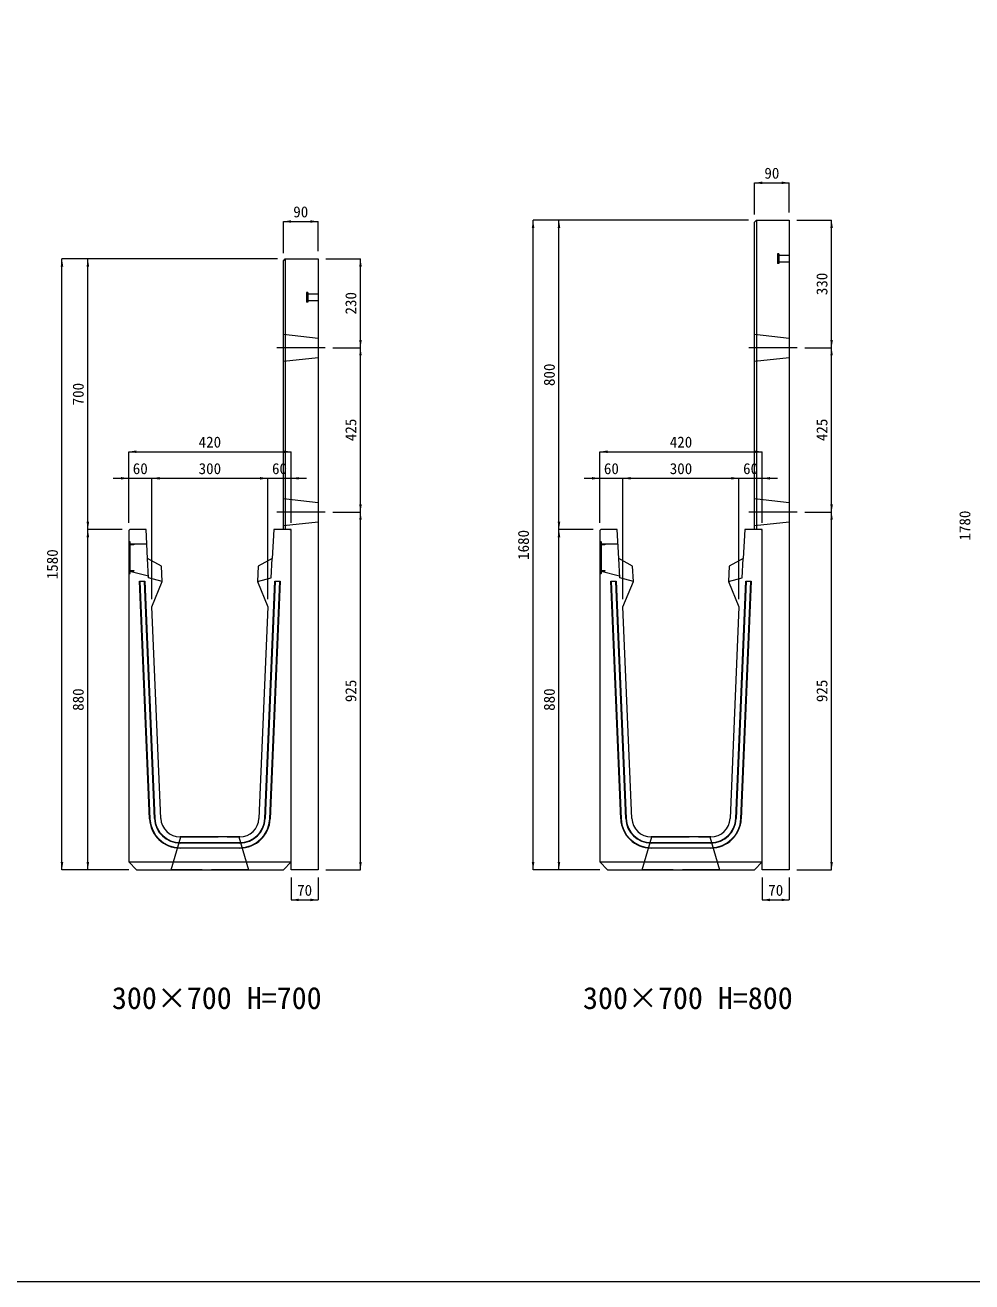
# Model space of a CAD drawing. Units: millimetres at full size; some dimension numbers follow another scale. Extents: x -7442 to 51876, y 9625 to 40052.
# Drawn here: x 11659 to 14107, y 22762 to 26012 of the extents above; entities that cross this region are included whole.
import ezdxf
from ezdxf.enums import TextEntityAlignment as Align

# ---------------------------------------------------------------- set-up
doc = ezdxf.new("R2010")
doc.units = ezdxf.units.MM
doc.header["$LTSCALE"] = 16
for name, pattern in [('DASHED', [7.5, 6, -1.5]), ('USER1', [13.5, 7.5, -6]), ('USER2', [285.75, 190.5, -31.75, 31.75, -31.75])]:
    doc.linetypes.add(name, pattern=pattern)
doc.layers.add('0_2', color=7, linetype='Continuous')
for name, color, linetype, lineweight in [('HOLE', 7, 'DASHED', 9), ('KIJUN', 5, 'Continuous', 9), ('WWAY', 5, 'Continuous', 9), ('寸法線', 7, 'Continuous', 9), ('本体', 2, 'Continuous', 13), ('補助線', 8, 'Continuous', 9), ('ｲﾝｻｰﾄ', 3, 'USER1', 9)]:
    doc.layers.add(name, color=color, linetype=linetype, lineweight=lineweight)
doc.styles.add('ＭＳ ゴシック', font='')
doc.styles.get('ＭＳ ゴシック').set_extended_font_data('MS Gothic')

# ---------------------------------------------------------------- blocks, each defined once
blk = doc.blocks.new('filled_arrow')
at = {"color": 0, "linetype": 'Continuous', "lineweight": -2}
blk.add_solid([(7.5, 1.25), (0, 0), (7.5, -1.25)], dxfattribs=at)

msp = doc.modelspace()

# ---------------------------------------------------------------- linework, layer by layer
at = {"layer": 'HOLE'}
for points in [[(12061.69, 23912.89), (12211.69, 23912.89), (12236.69, 23827.89), (12036.69, 23827.89)], [(13280, 23912.89), (13430, 23912.89), (13455, 23827.89), (13255, 23827.89)]]:
    msp.add_lwpolyline(points, close=True, dxfattribs=at)
at = {"layer": 'KIJUN'}
for p, q in [((11955.93, 24572.89), (11954.89, 24573.89)), ((11967.94, 24572.89), (11968.9, 24573.89)), ((11968.9, 24573.89), (11994.69, 23960.16)), ((12305.43, 24572.89), (12279.68, 23960.12)), ((12305.43, 24572.89), (12304.47, 24573.89)), ((12317.44, 24572.89), (12318.48, 24573.89)), ((13174.24, 24572.89), (13173.2, 24573.89)), ((13186.25, 24572.89), (13187.21, 24573.89)), ((13187.21, 24573.89), (13213, 23960.16)), ((13523.74, 24572.89), (13498, 23960.12)), ((13523.74, 24572.89), (13522.78, 24573.89)), ((13535.75, 24572.89), (13536.8, 24573.89)), ((12059.63, 23897.89), (12213.74, 23897.89)), ((12213.74, 23896.89), (12059.63, 23896.89)), ((13277.94, 23897.89), (13432.05, 23897.89)), ((13432.05, 23896.89), (13277.94, 23896.89)), ((12059.63, 23884.89), (12213.74, 23884.89)), ((12213.74, 23883.89), (12059.63, 23883.89)), ((13277.94, 23884.89), (13432.05, 23884.89)), ((13432.05, 23883.89), (13277.94, 23883.89))]:
    msp.add_line(p, q, dxfattribs=at)
at = {"layer": 'KIJUN', "color": 7, "lineweight": 13}
for p, q in [((12213.74, 23912.89), (12059.63, 23912.89)), ((13432.05, 23912.89), (13277.94, 23912.89))]:
    msp.add_line(p, q, dxfattribs=at)
at = {"layer": 'KIJUN', "color": 7}
for p, q in [((11926.69, 23847.89), (12346.69, 23847.89)), ((13145, 23847.89), (13565, 23847.89))]:
    msp.add_line(p, q, dxfattribs=at)
at = {"layer": 'KIJUN', "color": 7, "lineweight": 13}
for points in [[(12009.67, 23960.79), (11986.69, 24507.89), (12013.69, 24572.89), (12011.69, 24612.89), (11975.69, 24632.89), (11971.69, 24707.89), (11929.69, 24707.89), (11926.69, 24704.89), (11926.69, 23847.89), (11946.69, 23827.89), (12326.69, 23827.89), (12346.69, 23847.89), (12346.69, 24704.89), (12343.69, 24707.89), (12301.69, 24707.89), (12297.69, 24632.89), (12261.69, 24612.89), (12259.69, 24572.89), (12286.69, 24507.89), (12263.7, 23960.79)], [(13227.98, 23960.79), (13205, 24507.89), (13232, 24572.89), (13230, 24612.89), (13194, 24632.89), (13190, 24707.89), (13148, 24707.89), (13145, 24704.89), (13145, 23847.89), (13165, 23827.89), (13545, 23827.89), (13565, 23847.89), (13565, 24704.89), (13562, 24707.89), (13520, 24707.89), (13516, 24632.89), (13480, 24612.89), (13478, 24572.89), (13505, 24507.89), (13482.01, 23960.79)]]:
    msp.add_lwpolyline(points, dxfattribs=at)
at = {"layer": 'KIJUN', "color": 7, "linetype": 'DASHED', "lineweight": 13}
for points in [[(12013.69, 24572.89), (11978.35, 24582.89), (11975.69, 24632.89)], [(12259.69, 24572.89), (12295.02, 24582.89), (12297.69, 24632.89)], [(13232, 24572.89), (13196.66, 24582.89), (13194, 24632.89)], [(13478, 24572.89), (13513.33, 24582.89), (13516, 24632.89)]]:
    msp.add_lwpolyline(points, dxfattribs=at)
at = {"layer": 'KIJUN'}
for points in [[(11980.7, 23959.58), (11954.89, 24573.89), (11968.9, 24573.89)], [(11993.69, 23960.12), (11967.94, 24572.89), (11955.93, 24572.89), (11981.7, 23959.62)], [(12278.68, 23960.16), (12304.47, 24573.89), (12318.48, 24573.89), (12292.67, 23959.58)], [(12291.67, 23959.62), (12317.44, 24572.89), (12305.43, 24572.89)], [(13199.01, 23959.58), (13173.2, 24573.89), (13187.21, 24573.89)], [(13212, 23960.12), (13186.25, 24572.89), (13174.24, 24572.89), (13200.01, 23959.62)], [(13497, 23960.16), (13522.78, 24573.89), (13536.8, 24573.89), (13510.98, 23959.58)], [(13509.99, 23959.62), (13535.75, 24572.89), (13523.74, 24572.89)]]:
    msp.add_lwpolyline(points, dxfattribs=at)
for centre, radius, start, end in [((12059.63, 23962.89), 79, 182.40597, 270), ((12059.63, 23962.89), 78, 182.40597, 270), ((12059.63, 23962.89), 66, 182.40597, 270), ((12059.63, 23962.89), 65, 182.40597, 270), ((12213.74, 23962.89), 65, 270, 357.59403), ((12213.74, 23962.89), 66, 270, 357.59403), ((12213.74, 23962.89), 78, 270, 357.59403), ((12213.74, 23962.89), 79, 270, 357.59403), ((13277.94, 23962.89), 79, 182.40597, 270), ((13277.94, 23962.89), 78, 182.40597, 270), ((13277.94, 23962.89), 66, 182.40597, 270), ((13277.94, 23962.89), 65, 182.40597, 270), ((13432.05, 23962.89), 65, 270, 357.59403), ((13432.05, 23962.89), 66, 270, 357.59403), ((13432.05, 23962.89), 78, 270, 357.59403), ((13432.05, 23962.89), 79, 270, 357.59403)]:
    msp.add_arc(centre, radius, start, end, dxfattribs=at)
at = {"layer": 'KIJUN', "color": 7, "lineweight": 13}
for centre, start, end in [((12059.63, 23962.89), 182.40597, 270), ((12213.74, 23962.89), 270, 357.59403), ((13277.94, 23962.89), 182.40597, 270), ((13432.05, 23962.89), 270, 357.59403)]:
    msp.add_arc(centre, 50, start, end, dxfattribs=at)
at = {"layer": 'WWAY', "color": 7, "linetype": 'DASHED', "lineweight": 13}
for points in [[(11926.69, 24677.89), (11929.89, 24675.89), (11929.89, 24593.89), (11926.69, 24591.89)], [(11973.71, 24669.89), (11929.89, 24669.89), (11929.89, 24675.89), (11926.69, 24677.89)], [(13145, 24677.89), (13148.2, 24675.89), (13148.2, 24593.89), (13145, 24591.89)], [(13192.02, 24669.89), (13148.2, 24669.89), (13148.2, 24675.89), (13145, 24677.89)], [(11926.69, 24591.89), (11929.89, 24593.89), (11929.89, 24599.89), (11978.09, 24587.89)], [(13145, 24591.89), (13148.2, 24593.89), (13148.2, 24599.89), (13196.4, 24587.89)]]:
    msp.add_lwpolyline(points, dxfattribs=at)
at = {"layer": 'WWAY'}
for points in [[(11927.89, 24674.89), (11929.89, 24674.89), (11929.89, 24594.89), (11927.89, 24594.89)], [(11929.89, 24669.89), (11939.89, 24669.89), (11939.89, 24667.89), (11929.89, 24667.89)], [(13146.2, 24674.89), (13148.2, 24674.89), (13148.2, 24594.89), (13146.2, 24594.89)], [(13148.2, 24669.89), (13158.2, 24669.89), (13158.2, 24667.89), (13148.2, 24667.89)], [(11929.89, 24601.89), (11939.89, 24601.89), (11939.89, 24599.89), (11929.89, 24599.89)], [(13148.2, 24601.89), (13158.2, 24601.89), (13158.2, 24599.89), (13148.2, 24599.89)]]:
    msp.add_lwpolyline(points, close=True, dxfattribs=at)
at = {"layer": '寸法線'}
for p, q in [((13545, 25604.33), (13635, 25604.33)), ((13545, 25522.89), (13545, 25604.33)), ((13635, 25527.89), (13635, 25604.33)), ((12326.69, 25504.33), (12416.69, 25504.33)), ((12326.69, 25422.89), (12326.69, 25504.33)), ((12416.69, 25427.89), (12416.69, 25504.33)), ((12972.53, 23827.89), (12972.53, 25507.89)), ((13530, 25507.89), (12972.53, 25507.89)), ((13039.42, 24707.89), (13039.42, 25507.89)), ((13530, 25507.89), (13039.42, 25507.89)), ((13655, 25507.89), (13744.43, 25507.89)), ((13744.43, 25177.89), (13744.43, 25507.89)), ((11754.21, 23827.89), (11754.21, 25407.89)), ((12311.69, 25407.89), (11754.21, 25407.89)), ((11821.1, 24707.89), (11821.1, 25407.89)), ((12311.69, 25407.89), (11821.1, 25407.89)), ((12436.69, 25407.89), (12526.12, 25407.89)), ((12526.12, 25177.89), (12526.12, 25407.89)), ((12454.57, 25177.89), (12526.12, 25177.89)), ((12454.57, 25177.89), (12526.12, 25177.89)), ((12526.12, 24752.89), (12526.12, 25177.89)), ((13675.44, 25177.89), (13744.43, 25177.89)), ((13675.44, 25177.89), (13744.43, 25177.89)), ((13744.43, 24752.89), (13744.43, 25177.89)), ((11926.69, 24908.9), (12346.69, 24908.9)), ((11926.69, 24724.89), (11926.69, 24908.9)), ((12346.69, 24724.89), (12346.69, 24908.9)), ((13145, 24908.9), (13565, 24908.9)), ((13145, 24724.89), (13145, 24908.9)), ((13565, 24724.89), (13565, 24908.9)), ((11886.69, 24840.22), (12026.69, 24840.22)), ((11926.69, 24724.89), (11926.69, 24840.22)), ((11986.69, 24840.22), (12286.69, 24840.22)), ((11986.69, 24527.89), (11986.69, 24840.22)), ((11986.69, 24527.89), (11986.69, 24840.22)), ((12246.69, 24840.22), (12386.69, 24840.22)), ((12286.69, 24527.89), (12286.69, 24840.22)), ((12286.69, 24527.89), (12286.69, 24840.22)), ((12346.69, 24724.89), (12346.69, 24840.22)), ((13105, 24840.22), (13245, 24840.22)), ((13145, 24724.89), (13145, 24840.22)), ((13205, 24840.22), (13505, 24840.22)), ((13205, 24527.89), (13205, 24840.22)), ((13205, 24527.89), (13205, 24840.22)), ((13465, 24840.22), (13605, 24840.22)), ((13505, 24527.89), (13505, 24840.22)), ((13505, 24527.89), (13505, 24840.22)), ((13565, 24724.89), (13565, 24840.22)), ((12454.57, 24752.89), (12526.12, 24752.89)), ((12454.57, 24752.89), (12526.12, 24752.89)), ((12526.12, 23827.89), (12526.12, 24752.89)), ((13675.44, 24752.89), (13744.43, 24752.89)), ((13675.44, 24752.89), (13744.43, 24752.89)), ((13744.43, 23827.89), (13744.43, 24752.89)), ((11821.1, 23827.89), (11821.1, 24707.89)), ((11909.69, 24707.89), (11821.1, 24707.89)), ((11909.69, 24707.89), (11821.1, 24707.89)), ((13039.42, 23827.89), (13039.42, 24707.89)), ((13128, 24707.89), (13039.42, 24707.89)), ((13128, 24707.89), (13039.42, 24707.89)), ((11926.69, 23827.89), (11754.21, 23827.89)), ((11926.69, 23827.89), (11821.1, 23827.89)), ((12436.69, 23827.89), (12526.12, 23827.89)), ((13145, 23827.89), (12972.53, 23827.89)), ((13145, 23827.89), (13039.42, 23827.89)), ((13655, 23827.89), (13744.43, 23827.89)), ((12346.69, 23807.89), (12346.69, 23749.77)), ((12416.69, 23807.89), (12416.69, 23749.77)), ((13565, 23807.89), (13565, 23749.77)), ((13635, 23807.89), (13635, 23749.77)), ((12346.69, 23749.77), (12416.69, 23749.77)), ((13565, 23749.77), (13635, 23749.77))]:
    msp.add_line(p, q, dxfattribs=at)
at = {"layer": '寸法線', "linetype": 'USER2'}
for p, q in [((12434.57, 25177.89), (12309.41, 25177.89)), ((13655.44, 25177.89), (13530.27, 25177.89)), ((12434.57, 24752.89), (12309.41, 24752.89)), ((13655.44, 24752.89), (13530.27, 24752.89))]:
    msp.add_line(p, q, dxfattribs=at)
at = {"layer": '本体', "color": 4, "lineweight": 5}
for p, q in [((13550, 25507.89), (13550, 24707.89)), ((12331.69, 25407.89), (12331.69, 24707.89))]:
    msp.add_line(p, q, dxfattribs=at)
at = {"layer": '本体', "linetype": 'USER1', "lineweight": 9}
for p, q in [((12326.69, 25212.89), (12416.69, 25202.89)), ((13545, 25212.89), (13635, 25202.89)), ((12326.69, 25142.89), (12416.69, 25152.89)), ((13545, 25142.89), (13635, 25152.89)), ((12326.69, 24787.89), (12416.69, 24777.89)), ((13545, 24787.89), (13635, 24777.89)), ((12326.69, 24717.89), (12416.69, 24727.89)), ((13545, 24717.89), (13635, 24727.89))]:
    msp.add_line(p, q, dxfattribs=at)
at = {"layer": '本体'}
for points in [[(13545, 25502.89), (13550, 25507.89), (13635, 25507.89), (13635, 23827.89), (13565, 23827.89), (13565, 24707.89), (13545, 24707.89)], [(12326.69, 25402.89), (12331.69, 25407.89), (12416.69, 25407.89), (12416.69, 23827.89), (12346.69, 23827.89), (12346.69, 24707.89), (12326.69, 24707.89)]]:
    msp.add_lwpolyline(points, close=True, dxfattribs=at)
at = {"layer": '補助線', "color": 1, "lineweight": 13}
msp.add_lwpolyline([(5995.04, 29262.44), (16848, 29262.44), (16848, 22761.98), (5995.04, 22761.98)], close=True, dxfattribs=at)
at = {"layer": 'ｲﾝｻｰﾄ'}
for p, q in [((13605, 25420.39), (13605, 25395.39)), ((13608, 25420.39), (13605, 25420.39)), ((13608, 25420.39), (13608, 25395.39)), ((13608, 25395.39), (13605, 25395.39)), ((13635, 25416.39), (13608, 25416.39)), ((13635, 25399.39), (13608, 25399.39)), ((13635, 25416.39), (13635, 25399.39)), ((12386.68, 25320.39), (12386.68, 25295.39)), ((12389.69, 25320.39), (12386.68, 25320.39)), ((12389.69, 25320.39), (12389.69, 25295.39)), ((12389.69, 25295.39), (12386.68, 25295.39)), ((12416.69, 25316.39), (12389.69, 25316.39)), ((12416.69, 25299.39), (12389.69, 25299.39)), ((12416.69, 25316.39), (12416.69, 25299.39))]:
    msp.add_line(p, q, dxfattribs=at)

# ---------------------------------------------------------------- block references
at = {"layer": '寸法線', "xscale": 2.67, "yscale": 2.67}
for p in [(13545, 25604.33), (12326.69, 25504.33), (11926.69, 24908.9), (13145, 24908.9), (11986.69, 24840.22), (11986.69, 24840.22), (12346.69, 24840.22), (13205, 24840.22), (13205, 24840.22), (13565, 24840.22), (12346.69, 23749.77), (13565, 23749.77)]:
    msp.add_blockref('filled_arrow', p, dxfattribs=at)
for p, rotation in [((13635, 25604.33), 180), ((12416.69, 25504.33), 180), ((12972.53, 25507.89), 270), ((13039.42, 25507.89), 270), ((13744.43, 25507.89), 270), ((11754.21, 25407.89), 270), ((11821.1, 25407.89), 270), ((12526.12, 25407.89), 270), ((12526.12, 25177.89), 90), ((13744.43, 25177.89), 90), ((12526.12, 25177.89), 270), ((13744.43, 25177.89), 270), ((12346.69, 24908.9), 180), ((13565, 24908.9), 180), ((11926.69, 24840.22), 180), ((12286.69, 24840.22), 180), ((12286.69, 24840.22), 180), ((13145, 24840.22), 180), ((13505, 24840.22), 180), ((13505, 24840.22), 180), ((12526.12, 24752.89), 90), ((13744.43, 24752.89), 90), ((12526.12, 24752.89), 270), ((13744.43, 24752.89), 270), ((11821.1, 24707.89), 90), ((11821.1, 24707.89), 270), ((13039.42, 24707.89), 90), ((13039.42, 24707.89), 270), ((11754.21, 23827.89), 90), ((11821.1, 23827.89), 90), ((12526.12, 23827.89), 90), ((12972.53, 23827.89), 90), ((13039.42, 23827.89), 90), ((13744.43, 23827.89), 90), ((12416.69, 23749.77), 180), ((13635, 23749.77), 180)]:
    msp.add_blockref('filled_arrow', p, dxfattribs=dict(at, rotation=rotation))

# ---------------------------------------------------------------- texts
at = {"layer": '0_2', "style": 'ＭＳ ゴシック'}
for s, p in [('300×700 H=700', (11883.26, 23450.46)), ('300×700 H=800', (13101.57, 23450.46))]:
    msp.add_text(s, height=56.96, dxfattribs=at).set_placement(p, align=Align.BOTTOM_LEFT)
at = {"layer": '寸法線', "style": 'ＭＳ ゴシック'}
for s, p in [('90', (13590, 25629.33)), ('90', (12371.69, 25529.33)), ('420', (12136.69, 24933.9)), ('420', (13355, 24933.9)), ('60', (11956.69, 24865.22)), ('300', (12136.69, 24865.22)), ('60', (12316.69, 24865.22)), ('60', (13175, 24865.22)), ('300', (13355, 24865.22)), ('60', (13535, 24865.22)), ('70', (12381.69, 23774.77)), ('70', (13600, 23774.77))]:
    msp.add_text(s, height=28.48, dxfattribs=at).set_placement(p, align=Align.MIDDLE_CENTER)
for s, p in [('330', (13719.43, 25342.89)), ('230', (12501.12, 25292.89)), ('800', (13014.42, 25107.89)), ('700', (11796.1, 25057.89)), ('425', (12501.12, 24965.39)), ('425', (13719.43, 24965.39)), ('1780', (14089.03, 24717.89)), ('1680', (12947.53, 24667.89)), ('1580', (11729.21, 24617.89)), ('925', (12501.12, 24290.39)), ('925', (13719.43, 24290.39)), ('880', (11796.1, 24267.89)), ('880', (13014.42, 24267.89))]:
    msp.add_text(s, height=28.48, rotation=90, dxfattribs=at).set_placement(p, align=Align.MIDDLE_CENTER)

doc.saveas('drawing.dxf')
